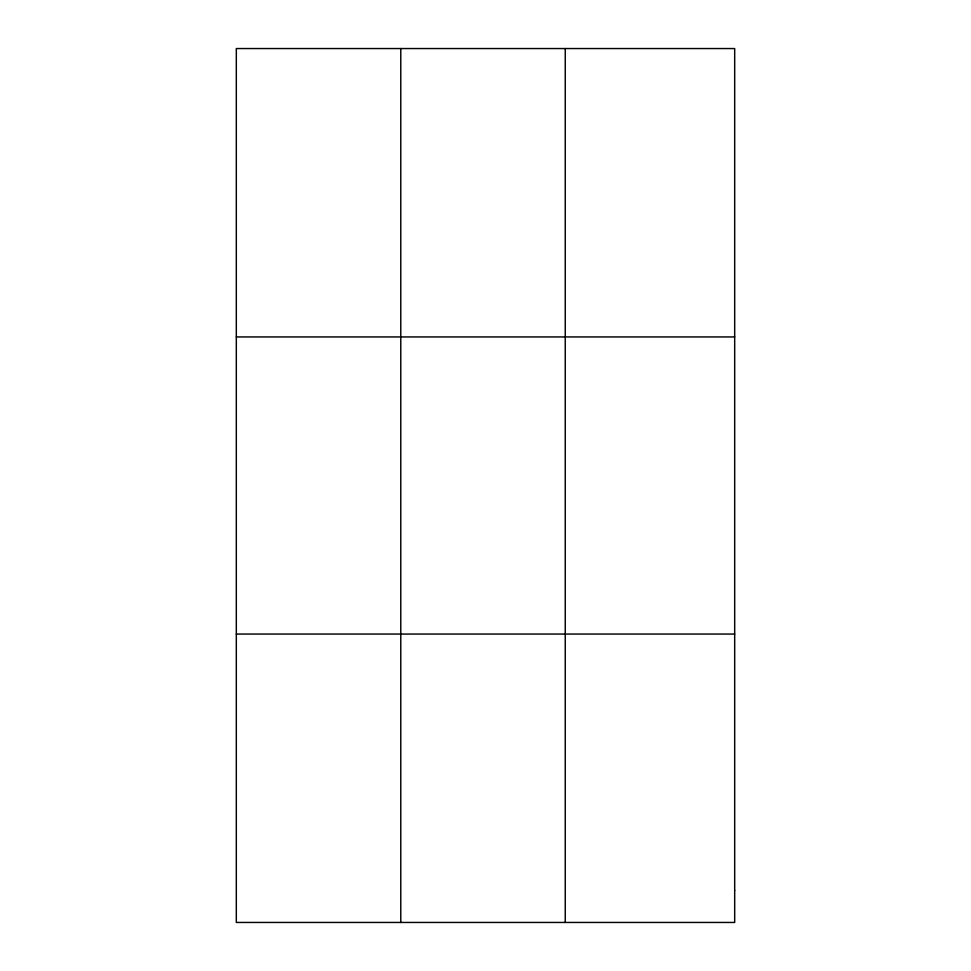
<?xml version="1.0" encoding="UTF-8"?>
<svg xmlns="http://www.w3.org/2000/svg" width="971" height="971" viewBox="0 0 971 971"><rect width="100%" height="100%" fill="white"/><g stroke="black" fill="none" stroke-linecap="round" stroke-linejoin="round"><path stroke-width="1.46" d="M400.78 922.45L400.78 48.55M565.243 922.45L565.243 48.55M236.317 336.937L734.683 336.937M236.317 634.063L734.683 634.063M734.683 890.407L734.683 922.45L236.317 922.45L236.317 48.55L734.683 48.55L734.683 890.407"/></g></svg>
